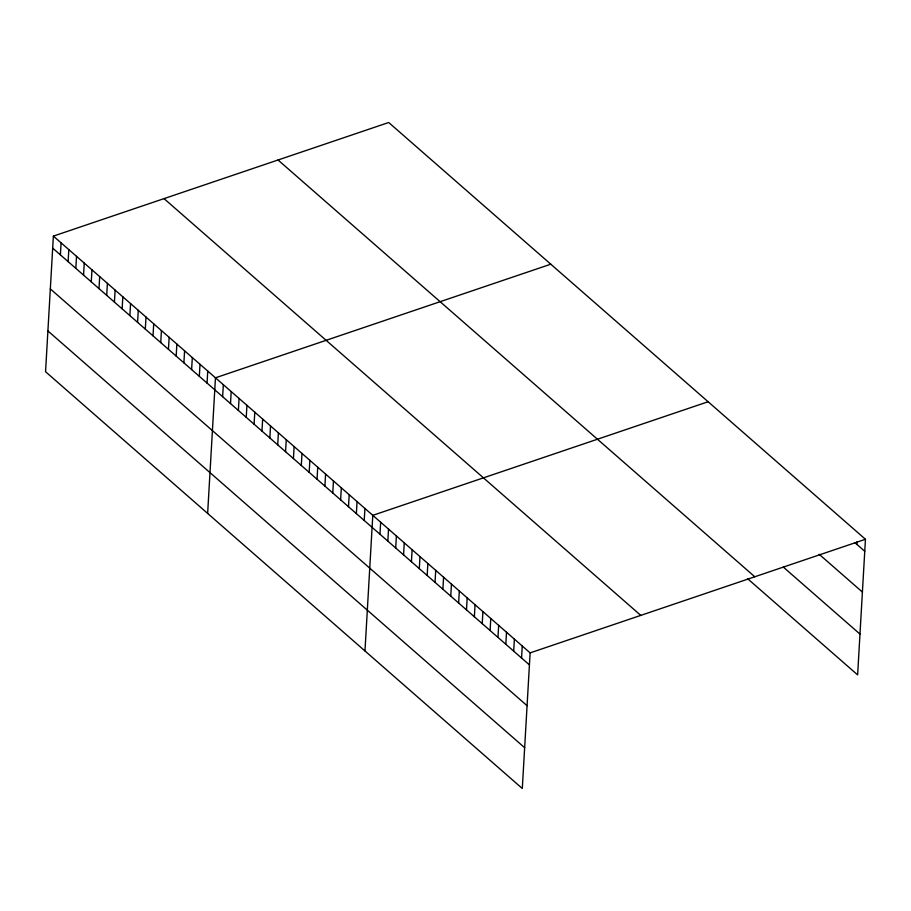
<?xml version="1.0" encoding="UTF-8"?>
<svg xmlns="http://www.w3.org/2000/svg" width="911" height="911" viewBox="0 0 911 911"><rect width="100%" height="100%" fill="white"/><g stroke="black" fill="none" stroke-linecap="round" stroke-linejoin="round"><path stroke-width="1.37" d="M53.373 236.108L45.55 371.722L522.299 788.493L530.122 652.88L53.373 236.108L388.701 122.507L865.45 539.278L857.627 674.892L747.498 578.61M60.399 254.864L61.094 242.861M68.12 261.616L68.803 249.603M75.829 268.358L76.524 256.355M83.55 275.111L84.245 263.097M91.271 281.852L91.965 269.85M98.992 288.605L99.686 276.602M106.712 295.358L107.407 283.344M114.433 302.099L115.116 290.097M122.142 308.852L122.837 296.838M129.863 315.593L130.558 303.591M137.584 322.346L138.278 310.332M145.304 329.087L145.999 317.085M153.025 335.84L153.708 323.826M160.746 342.582L161.429 330.579M168.455 349.334L169.15 337.321M176.176 356.087L176.871 344.073M183.897 362.829L184.591 350.826M191.617 369.581L192.312 357.567M199.338 376.323L200.021 364.32M207.059 383.075L207.742 371.062M207.64 513.428L215.463 377.814L550.791 264.201M222.637 396.695L223.332 384.693M230.506 403.573L231.2 391.571M238.375 410.451L239.069 398.437M246.243 417.329L246.927 405.315M254.101 424.207L254.795 412.193M261.969 431.085L262.664 419.071M269.838 437.952L270.533 425.949M277.707 444.83L278.39 432.827M285.564 451.708L286.259 439.706M293.433 458.586L294.128 446.584M301.302 465.464L301.996 453.45M309.171 472.342L309.865 460.328M317.039 479.22L317.723 467.206M324.897 486.098L325.591 474.084M332.766 492.976L333.46 480.962M340.634 499.843L341.329 487.84M348.503 506.721L349.198 494.719M356.372 513.599L357.055 501.597M364.229 520.477L364.924 508.475M364.969 650.966L372.793 515.341L708.12 401.74M379.967 534.233L380.661 522.219M387.835 541.111L388.53 529.097M395.704 547.989L396.387 535.975M403.562 554.856L404.256 542.854M411.43 561.734L412.125 549.732M419.299 568.612L419.994 556.61M427.168 575.49L427.863 563.488M435.025 582.368L435.72 570.354M442.894 589.246L443.589 577.232M450.763 596.124L451.457 584.11M458.632 603.002L459.326 590.988M466.5 609.88L467.184 597.867M474.358 616.747L475.052 604.745M482.226 623.625L482.921 611.623M490.095 630.503L490.79 618.501M497.964 637.381L498.659 625.379M505.833 644.259L506.516 632.245M513.69 651.137L514.385 639.123M521.559 658.015L522.254 646.001M856.887 544.402L857.046 541.738M530.122 652.88L865.45 539.278M854.928 542.683L864.755 551.28M819.137 554.252L862.41 592.07M783.289 567.052L859.984 634.102M278.037 159.994L754.786 576.765M164.026 198.621L640.775 615.392M52.679 248.122L529.428 664.893M50.321 288.912L527.07 705.683M47.907 330.932L524.656 747.703"/></g></svg>
